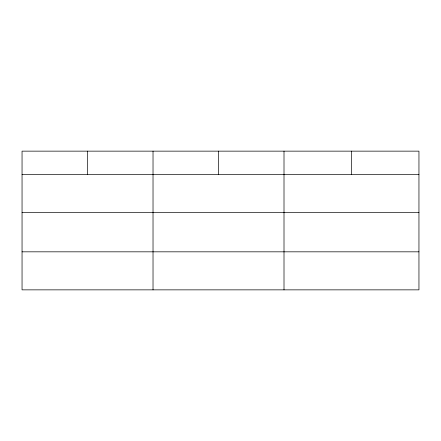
<?xml version="1.0" encoding="UTF-8"?>
<svg xmlns="http://www.w3.org/2000/svg" width="441" height="441" viewBox="0 0 441 441"><rect width="100%" height="100%" fill="white"/><g stroke="black" fill="none" stroke-linecap="round" stroke-linejoin="round"><path stroke-width="0.66" d="M418.95 212.645L418.95 151.142L22.05 151.142L22.05 289.858L418.95 289.858L418.95 212.645L22.05 212.645M22.05 174.614L418.95 174.614M22.05 251.828L418.95 251.828M351.477 151.142L351.477 174.614M284.004 151.142L284.004 289.858M218.516 151.142L218.516 174.614M153.027 151.142L153.027 289.858M87.539 151.142L87.539 174.614"/></g></svg>
